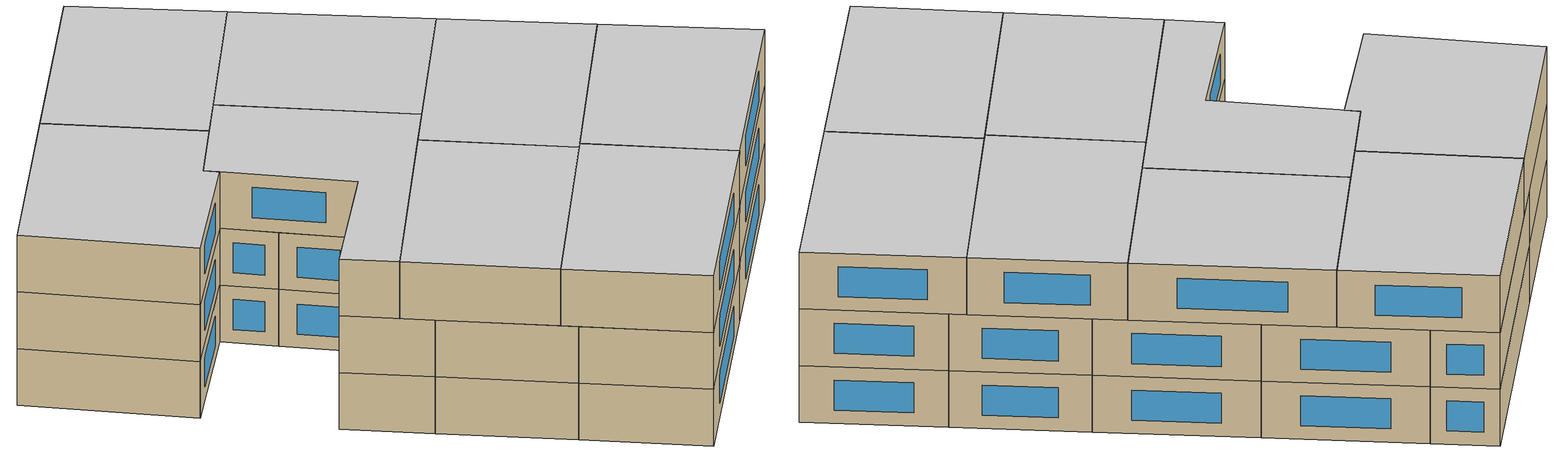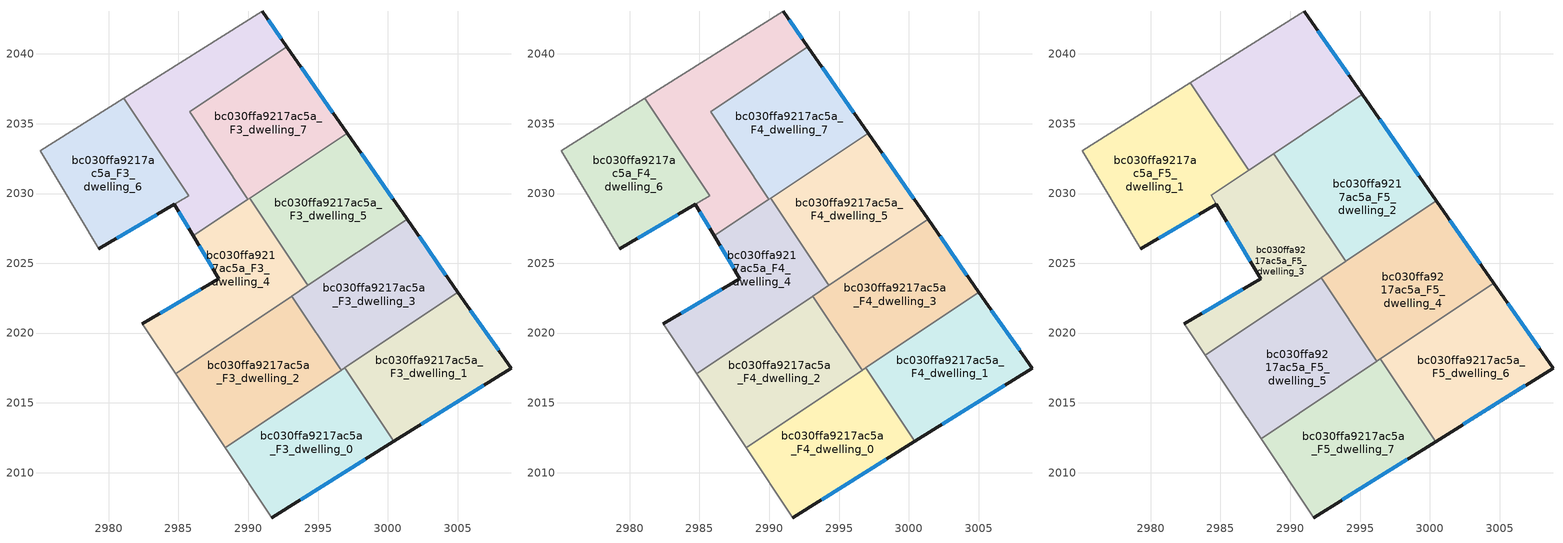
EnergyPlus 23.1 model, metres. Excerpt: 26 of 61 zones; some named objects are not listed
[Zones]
bc030ffa9217ac5a_F3_dwelling_0
 floor to bc030ffa9217ac5a_F2_dwelling_0 (EU_floor_Construction): 2996.92,2017.51 3000.44,2012.24 2991.69,2006.78 2988.34,2011.79 z9
 wall outside (EU_wall_Construction): 2991.69,2006.78 3000.44,2012.24 z9:12
 wall to bc030ffa9217ac5a_F3_dwelling_1 (EU_wall_Construction): 3000.44,2012.24 2996.92,2017.51 z9:12
 wall adiabatic (EU_wall_Construction): 2988.34,2011.79 2991.69,2006.78 z9:12
 wall to bc030ffa9217ac5a_F3_dwelling_2 (EU_wall_Construction): 2996.66,2017.34 2988.34,2011.79 z9:12
 wall to bc030ffa9217ac5a_F3_dwelling_3 (EU_wall_Construction): 2996.92,2017.51 2996.66,2017.34 z9:12
 window (EU_Window_Construction): 2993.75,2008.06 2998.39,2010.96 z9.7:11.3
bc030ffa9217ac5a_F3_dwelling_1
 floor to bc030ffa9217ac5a_F2_dwelling_1 (EU_floor_Construction): 3005.02,2022.93 3008.83,2017.48 3000.44,2012.24 2996.92,2017.51 z9
 wall outside (EU_wall_Construction): 3000.44,2012.24 3008.83,2017.48 3005.02,2022.93 z9:12
 wall to bc030ffa9217ac5a_F3_dwelling_3 (EU_wall_Construction): 3005.02,2022.93 2996.92,2017.51 z9:12
 window (EU_Window_Construction): 3002.41,2013.47 3006.86,2016.25 / 3007.93,2018.76 3005.92,2021.65 z9.7:11.3
bc030ffa9217ac5a_F3_dwelling_2
 floor to bc030ffa9217ac5a_F2_dwelling_2 (EU_floor_Construction): 2993.12,2022.64 2996.66,2017.34 2988.34,2011.79 2984.8,2017.08 z9
 wall to bc030ffa9217ac5a_F3_dwelling_3 (EU_wall_Construction): 2996.66,2017.34 2993.12,2022.64 z9:12
 wall adiabatic (EU_wall_Construction): 2984.8,2017.08 2988.34,2011.79 z9:12
 wall to bc030ffa9217ac5a_F3_dwelling_4 (EU_wall_Construction): 2993.12,2022.64 2984.8,2017.08 z9:12
bc030ffa9217ac5a_F3_dwelling_3
 floor to bc030ffa9217ac5a_F2_dwelling_3 (EU_floor_Construction): 3001.38,2028.16 3005.02,2022.93 2996.66,2017.34 2993.12,2022.64 z9
 wall outside (EU_wall_Construction): 3005.02,2022.93 3001.38,2028.16 z9:12
 wall to bc030ffa9217ac5a_F3_dwelling_5 (EU_wall_Construction): 3001.38,2028.16 2994.27,2023.41 z9:12
 wall to bc030ffa9217ac5a_F3_dwelling_4 (EU_wall_Construction): 2994.27,2023.41 2993.12,2022.64 z9:12
 window (EU_Window_Construction): 3004.17,2024.16 3002.23,2026.93 z9.7:11.3
bc030ffa9217ac5a_F3_dwelling_4
 floor to bc030ffa9217ac5a_F2_dwelling_4 (EU_floor_Construction): 2990.09,2029.67 2994.27,2023.41 2984.8,2017.08 2982.42,2020.65 2987.89,2023.91 2986.06,2026.97 z9
 wall outside (EU_wall_Construction): 2986.06,2026.97 2987.89,2023.91 2982.42,2020.65 z9:12
 wall to bc030ffa9217ac5a_F3_dwelling_5 (EU_wall_Construction): 2994.27,2023.41 2990.09,2029.67 z9:12
 wall adiabatic (EU_wall_Construction): 2982.42,2020.65 2984.8,2017.08 z9:12
 wall to bc030ffa9217ac5a_F3_dwelling_8 (EU_wall_Construction): 2989.98,2029.59 2986.06,2026.97 z9:12
 wall to bc030ffa9217ac5a_F3_dwelling_7 (EU_wall_Construction): 2990.09,2029.67 2989.98,2029.59 z9:12
 window (EU_Window_Construction): 2986.61,2023.14 2983.7,2021.42 / 2986.49,2026.25 2987.46,2024.63 z9.7:11.3
bc030ffa9217ac5a_F3_dwelling_5
 floor to bc030ffa9217ac5a_F2_dwelling_5 (EU_floor_Construction): 2997.08,2034.33 3001.38,2028.16 2994.27,2023.41 2990.09,2029.67 z9
 wall outside (EU_wall_Construction): 3001.38,2028.16 2997.08,2034.33 z9:12
 wall to bc030ffa9217ac5a_F3_dwelling_7 (EU_wall_Construction): 2997.08,2034.33 2990.09,2029.67 z9:12
 window (EU_Window_Construction): 3000.37,2029.61 2998.09,2032.88 z9.7:11.3
bc030ffa9217ac5a_F3_dwelling_6
 floor to bc030ffa9217ac5a_F2_dwelling_6 (EU_floor_Construction): 2981.08,2036.83 2985.74,2029.85 2979.3,2026.04 2975.08,2033.07 z9
 wall adiabatic (EU_wall_Construction): 2981.08,2036.83 2975.08,2033.07 2979.3,2026.04 z9:12
 wall to bc030ffa9217ac5a_F3_dwelling_8 (EU_wall_Construction): 2979.3,2026.04 2985.74,2029.85 2981.08,2036.83 z9:12
bc030ffa9217ac5a_F3_dwelling_7
 floor to bc030ffa9217ac5a_F2_dwelling_7 (EU_floor_Construction): 2992.77,2040.51 2997.08,2034.33 2989.98,2029.59 2985.79,2035.84 z9
 wall outside (EU_wall_Construction): 2997.08,2034.33 2992.77,2040.51 z9:12
 wall to bc030ffa9217ac5a_F3_dwelling_8 (EU_wall_Construction): 2992.77,2040.51 2985.79,2035.84 2989.98,2029.59 z9:12
 window (EU_Window_Construction): 2996.07,2035.78 2993.78,2039.06 z9.7:11.3
bc030ffa9217ac5a_F3_dwelling_8
 floor to bc030ffa9217ac5a_F2_dwelling_8 (EU_floor_Construction): 2991,2043.05 2992.77,2040.51 2985.79,2035.84 2989.98,2029.59 2986.06,2026.97 2984.71,2029.24 2979.3,2026.04 2985.74,2029.85 2981.08,2036.83 z9
 wall outside (EU_wall_Construction): 2992.77,2040.51 2991,2043.05 / 2979.3,2026.04 2984.71,2029.24 2986.06,2026.97 z9:12
 wall adiabatic (EU_wall_Construction): 2991,2043.05 2981.08,2036.83 z9:12
 window (EU_Window_Construction): 2992.36,2041.11 2991.42,2042.45 / 2985.03,2028.7 2985.75,2027.5 / 2980.57,2026.79 2983.44,2028.48 z9.7:11.3
bc030ffa9217ac5a_F4_dwelling_0
 floor to bc030ffa9217ac5a_F3_dwelling_0 (EU_floor_Construction): 2996.92,2017.51 3000.44,2012.24 2991.69,2006.78 2988.34,2011.79 z12
 wall outside (EU_wall_Construction): 2991.69,2006.78 3000.44,2012.24 z12:15
 wall to bc030ffa9217ac5a_F4_dwelling_1 (EU_wall_Construction): 3000.44,2012.24 2996.92,2017.51 z12:15
 wall adiabatic (EU_wall_Construction): 2988.34,2011.79 2991.69,2006.78 z12:15
 wall to bc030ffa9217ac5a_F4_dwelling_2 (EU_wall_Construction): 2996.66,2017.34 2988.34,2011.79 z12:15
 wall to bc030ffa9217ac5a_F4_dwelling_3 (EU_wall_Construction): 2996.92,2017.51 2996.66,2017.34 z12:15
 window (EU_Window_Construction): 2993.75,2008.06 2998.39,2010.96 z12.7:14.3
 ceiling adiabatic (EU_roof_Construction): 3000.44,2012.24 2996.92,2017.51 2988.34,2011.79 2991.69,2006.78 z15
bc030ffa9217ac5a_F4_dwelling_1
 floor to bc030ffa9217ac5a_F3_dwelling_1 (EU_floor_Construction): 3005.02,2022.93 3008.83,2017.48 3000.44,2012.24 2996.92,2017.51 z12
 wall outside (EU_wall_Construction): 3000.44,2012.24 3008.83,2017.48 3005.02,2022.93 z12:15
 wall to bc030ffa9217ac5a_F4_dwelling_3 (EU_wall_Construction): 3005.02,2022.93 2996.92,2017.51 z12:15
 window (EU_Window_Construction): 3002.41,2013.47 3006.86,2016.25 / 3007.93,2018.76 3005.92,2021.65 z12.7:14.3
bc030ffa9217ac5a_F4_dwelling_2
 floor to bc030ffa9217ac5a_F3_dwelling_2 (EU_floor_Construction): 2993.12,2022.64 2996.66,2017.34 2988.34,2011.79 2984.8,2017.08 z12
 wall to bc030ffa9217ac5a_F4_dwelling_3 (EU_wall_Construction): 2996.66,2017.34 2993.12,2022.64 z12:15
 wall adiabatic (EU_wall_Construction): 2984.8,2017.08 2988.34,2011.79 z12:15
 wall to bc030ffa9217ac5a_F4_dwelling_4 (EU_wall_Construction): 2993.12,2022.64 2984.8,2017.08 z12:15
bc030ffa9217ac5a_F4_dwelling_3
 floor to bc030ffa9217ac5a_F3_dwelling_3 (EU_floor_Construction): 3001.38,2028.16 3005.02,2022.93 2996.66,2017.34 2993.12,2022.64 z12
 wall outside (EU_wall_Construction): 3005.02,2022.93 3001.38,2028.16 z12:15
 wall to bc030ffa9217ac5a_F4_dwelling_5 (EU_wall_Construction): 3001.38,2028.16 2994.27,2023.41 z12:15
 wall to bc030ffa9217ac5a_F4_dwelling_4 (EU_wall_Construction): 2994.27,2023.41 2993.12,2022.64 z12:15
 window (EU_Window_Construction): 3004.17,2024.16 3002.23,2026.93 z12.7:14.3
bc030ffa9217ac5a_F4_dwelling_4
 floor to bc030ffa9217ac5a_F3_dwelling_4 (EU_floor_Construction): 2990.09,2029.67 2994.27,2023.41 2984.8,2017.08 2982.42,2020.65 2987.89,2023.91 2986.06,2026.97 z12
 wall outside (EU_wall_Construction): 2986.06,2026.97 2987.89,2023.91 2982.42,2020.65 z12:15
 wall to bc030ffa9217ac5a_F4_dwelling_5 (EU_wall_Construction): 2994.27,2023.41 2990.09,2029.67 z12:15
 wall adiabatic (EU_wall_Construction): 2982.42,2020.65 2984.8,2017.08 z12:15
 wall to bc030ffa9217ac5a_F4_dwelling_8 (EU_wall_Construction): 2989.98,2029.59 2986.06,2026.97 z12:15
 wall to bc030ffa9217ac5a_F4_dwelling_7 (EU_wall_Construction): 2990.09,2029.67 2989.98,2029.59 z12:15
 window (EU_Window_Construction): 2986.61,2023.14 2983.7,2021.42 / 2986.49,2026.25 2987.46,2024.63 z12.7:14.3
bc030ffa9217ac5a_F4_dwelling_5
 floor to bc030ffa9217ac5a_F3_dwelling_5 (EU_floor_Construction): 2997.08,2034.33 3001.38,2028.16 2994.27,2023.41 2990.09,2029.67 z12
 wall outside (EU_wall_Construction): 3001.38,2028.16 2997.08,2034.33 z12:15
 wall to bc030ffa9217ac5a_F4_dwelling_7 (EU_wall_Construction): 2997.08,2034.33 2990.09,2029.67 z12:15
 window (EU_Window_Construction): 3000.37,2029.61 2998.09,2032.88 z12.7:14.3
 ceiling adiabatic (EU_roof_Construction): 3000.46,2029.47 2997.08,2034.33 2990.68,2030.06 2993.97,2025.14 2993.38,2024.74 z15
bc030ffa9217ac5a_F4_dwelling_6
 floor to bc030ffa9217ac5a_F3_dwelling_6 (EU_floor_Construction): 2981.08,2036.83 2985.74,2029.85 2979.3,2026.04 2975.08,2033.07 z12
 wall adiabatic (EU_wall_Construction): 2981.08,2036.83 2975.08,2033.07 2979.3,2026.04 z12:15
 wall to bc030ffa9217ac5a_F4_dwelling_8 (EU_wall_Construction): 2979.3,2026.04 2985.74,2029.85 2981.08,2036.83 z12:15
bc030ffa9217ac5a_F4_dwelling_7
 floor to bc030ffa9217ac5a_F3_dwelling_7 (EU_floor_Construction): 2992.77,2040.51 2997.08,2034.33 2989.98,2029.59 2985.79,2035.84 z12
 wall outside (EU_wall_Construction): 2997.08,2034.33 2992.77,2040.51 z12:15
 wall to bc030ffa9217ac5a_F4_dwelling_8 (EU_wall_Construction): 2992.77,2040.51 2985.79,2035.84 2989.98,2029.59 z12:15
 window (EU_Window_Construction): 2996.07,2035.78 2993.78,2039.06 z12.7:14.3
bc030ffa9217ac5a_F4_dwelling_8
 floor to bc030ffa9217ac5a_F3_dwelling_8 (EU_floor_Construction): 2991,2043.05 2992.77,2040.51 2985.79,2035.84 2989.98,2029.59 2986.06,2026.97 2984.71,2029.24 2979.3,2026.04 2985.74,2029.85 2981.08,2036.83 z12
 wall outside (EU_wall_Construction): 2992.77,2040.51 2991,2043.05 / 2979.3,2026.04 2984.71,2029.24 2986.06,2026.97 z12:15
 wall adiabatic (EU_wall_Construction): 2991,2043.05 2981.08,2036.83 z12:15
 window (EU_Window_Construction): 2992.36,2041.11 2991.42,2042.45 / 2985.03,2028.7 2985.75,2027.5 / 2980.57,2026.79 2983.44,2028.48 z12.7:14.3
bc030ffa9217ac5a_F5_dwelling_0
 floor to bc030ffa9217ac5a_F4_dwelling_8 (EU_floor_Construction): 2991,2043.05 2992.77,2040.51 2985.79,2035.84 2988.1,2032.39 2987.03,2031.67 2982.84,2037.93 z15
 floor to bc030ffa9217ac5a_F4_dwelling_7 (EU_floor_Construction): 2992.77,2040.51 2995.15,2037.1 2988.1,2032.39 2985.79,2035.84 z15
 wall outside (EU_wall_Construction): 2995.15,2037.1 2991,2043.05 z15:18
 wall to bc030ffa9217ac5a_F5_dwelling_1 (EU_wall_Construction): 2982.84,2037.93 2987.03,2031.67 z15:18
 wall adiabatic (EU_wall_Construction): 2991,2043.05 2982.84,2037.93 z15:18
 wall to bc030ffa9217ac5a_F5_dwelling_2 (EU_wall_Construction): 2988.81,2032.86 2995.15,2037.1 z15:18
 wall to bc030ffa9217ac5a_F5_dwelling_3 (EU_wall_Construction): 2987.03,2031.67 2988.81,2032.86 z15:18
 window (EU_Window_Construction): 2994.18,2038.5 2991.98,2041.65 z15.7:17.3
 ceiling to bc030ffa9217ac5a_F6_dwelling_0 (EU_floor_Construction): 2995.15,2037.1 2991,2043.05 2982.84,2037.93 2987.03,2031.67 z18
bc030ffa9217ac5a_F5_dwelling_1
 floor to bc030ffa9217ac5a_F4_dwelling_6 (EU_floor_Construction): 2981.08,2036.83 2985.3,2030.51 2984.33,2029.87 2984.71,2029.24 2979.3,2026.04 2975.08,2033.07 z15
 floor to bc030ffa9217ac5a_F4_dwelling_8 (EU_floor_Construction): 2982.84,2037.93 2987.03,2031.67 2985.3,2030.51 2981.08,2036.83 z15
 wall outside (EU_wall_Construction): 2979.3,2026.03 2984.71,2029.24 z15:18
 wall adiabatic (EU_wall_Construction): 2982.84,2037.93 2975.08,2033.07 2979.3,2026.03 z15:18
 wall to bc030ffa9217ac5a_F5_dwelling_3 (EU_wall_Construction): 2984.34,2029.87 2987.03,2031.67 / 2984.71,2029.24 2984.33,2029.87 z15:18
 window (EU_Window_Construction): 2980.57,2026.79 2983.44,2028.48 z15.7:17.3
 ceiling to bc030ffa9217ac5a_F6_dwelling_1 (EU_floor_Construction): 2984.71,2029.24 2984.33,2029.87 2987.03,2031.67 2982.84,2037.93 2975.08,2033.07 2979.3,2026.03 z18
bc030ffa9217ac5a_F5_dwelling_2
 floor adiabatic (EU_floor_Construction): 2997.08,2034.33 3000.46,2029.47 2993.97,2025.14 2990.68,2030.06 z15
 floor to bc030ffa9217ac5a_F4_dwelling_7 (EU_floor_Construction): 2995.15,2037.1 2997.08,2034.33 2990.68,2030.06 2988.81,2032.86 z15
 wall outside (EU_wall_Construction): 3000.46,2029.47 2995.15,2037.1 z15:18
 wall to bc030ffa9217ac5a_F5_dwelling_3 (EU_wall_Construction): 2988.81,2032.86 2993.97,2025.14 z15:18
 wall to bc030ffa9217ac5a_F5_dwelling_4 (EU_wall_Construction): 2993.97,2025.14 3000.46,2029.47 z15:18
 window (EU_Window_Construction): 2999.22,2031.27 2996.4,2035.31 z15.7:17.3
 ceiling to bc030ffa9217ac5a_F6_dwelling_2 (EU_floor_Construction): 3000.46,2029.47 2995.15,2037.1 2988.81,2032.86 2993.97,2025.14 z18
bc030ffa9217ac5a_F5_dwelling_3
 floor to bc030ffa9217ac5a_F4_dwelling_4 (EU_floor_Construction): 2990.09,2029.67 2993.38,2024.74 2983.91,2018.41 2982.42,2020.65 2987.89,2023.91 2986.06,2026.97 z15
 floor to bc030ffa9217ac5a_F4_dwelling_6 (EU_floor_Construction): 2985.3,2030.51 2985.74,2029.85 2984.71,2029.24 2984.33,2029.87 z15
 floor to bc030ffa9217ac5a_F4_dwelling_5 (EU_floor_Construction): 2990.68,2030.06 2993.97,2025.14 2993.38,2024.74 2990.09,2029.67 z15
 floor to bc030ffa9217ac5a_F4_dwelling_8 (EU_floor_Construction): 2988.1,2032.39 2989.98,2029.59 2986.06,2026.97 2984.71,2029.24 2985.74,2029.85 2985.3,2030.51 z15
 floor to bc030ffa9217ac5a_F4_dwelling_7 (EU_floor_Construction): 2988.81,2032.86 2990.68,2030.06 2989.98,2029.59 2988.1,2032.39 z15
 wall outside (EU_wall_Construction): 2984.71,2029.24 2987.89,2023.91 2982.42,2020.65 z15:18
 wall adiabatic (EU_wall_Construction): 2982.42,2020.65 2983.91,2018.41 z15:18
 wall to bc030ffa9217ac5a_F5_dwelling_5 (EU_wall_Construction): 2983.91,2018.41 2992.22,2023.96 z15:18
 wall to bc030ffa9217ac5a_F5_dwelling_4 (EU_wall_Construction): 2992.22,2023.96 2993.97,2025.14 z15:18
 window (EU_Window_Construction): 2986.61,2023.14 2983.7,2021.42 / 2985.46,2027.98 2987.15,2025.16 z15.7:17.3
 ceiling to bc030ffa9217ac5a_F6_dwelling_3 (EU_floor_Construction): 2993.97,2025.14 2988.81,2032.86 2984.34,2029.87 2987.89,2023.91 2982.42,2020.65 2983.91,2018.41 z18
bc030ffa9217ac5a_F5_dwelling_4
 floor to bc030ffa9217ac5a_F4_dwelling_3 (EU_floor_Construction): 3001.38,2028.16 3004.57,2023.58 2996.22,2018 2993.12,2022.64 z15
 floor to bc030ffa9217ac5a_F4_dwelling_4 (EU_floor_Construction): 2993.38,2024.74 2994.27,2023.41 2993.11,2022.63 2992.22,2023.96 z15
 floor to bc030ffa9217ac5a_F4_dwelling_5 (EU_floor_Construction): 3000.46,2029.47 3001.38,2028.16 2994.27,2023.41 2993.38,2024.74 z15
 floor to bc030ffa9217ac5a_F4_dwelling_2 (EU_floor_Construction): 2993.12,2022.64 2996.22,2018 2996.21,2018 2993.11,2022.63 z15
 wall outside (EU_wall_Construction): 3004.57,2023.58 3000.46,2029.47 z15:18
 wall to bc030ffa9217ac5a_F5_dwelling_5 (EU_wall_Construction): 2992.22,2023.96 2996.21,2018 z15:18
 wall to bc030ffa9217ac5a_F5_dwelling_6 (EU_wall_Construction): 2996.45,2018.16 3004.57,2023.58 z15:18
 wall to bc030ffa9217ac5a_F5_dwelling_7 (EU_wall_Construction): 2996.21,2018 2996.45,2018.16 z15:18
 window (EU_Window_Construction): 3003.6,2024.97 3001.43,2028.09 z15.7:17.3
 ceiling to bc030ffa9217ac5a_F6_dwelling_4 (EU_floor_Construction): 3004.57,2023.58 3000.46,2029.47 2992.22,2023.96 2996.21,2018 z18
bc030ffa9217ac5a_F5_dwelling_5
 floor to bc030ffa9217ac5a_F4_dwelling_2 (EU_floor_Construction): 2993.11,2022.63 2996.21,2018 2987.9,2012.45 2984.8,2017.08 z15
 floor to bc030ffa9217ac5a_F4_dwelling_4 (EU_floor_Construction): 2992.22,2023.96 2993.11,2022.63 2984.8,2017.08 2983.91,2018.41 z15
 wall adiabatic (EU_wall_Construction): 2983.91,2018.41 2987.9,2012.45 z15:18
 wall to bc030ffa9217ac5a_F5_dwelling_7 (EU_wall_Construction): 2987.9,2012.45 2996.21,2018 z15:18
 ceiling to bc030ffa9217ac5a_F6_dwelling_5 (EU_floor_Construction): 2996.21,2018 2992.22,2023.96 2983.91,2018.41 2987.9,2012.45 z18
bc030ffa9217ac5a_F5_dwelling_6
 floor to bc030ffa9217ac5a_F4_dwelling_1 (EU_floor_Construction): 3005.02,2022.93 3008.83,2017.48 3000.44,2012.24 2996.92,2017.51 z15
 floor to bc030ffa9217ac5a_F4_dwelling_3 (EU_floor_Construction): 3004.57,2023.58 3005.02,2022.93 2996.89,2017.5 2996.45,2018.16 z15
 floor adiabatic (EU_floor_Construction): 2996.92,2017.51 3000.44,2012.24 3000.41,2012.23 2996.89,2017.5 z15
 wall outside (EU_wall_Construction): 3000.41,2012.23 3008.83,2017.48 3004.57,2023.58 z15:18
 wall to bc030ffa9217ac5a_F5_dwelling_7 (EU_wall_Construction): 2996.45,2018.16 3000.41,2012.23 z15:18
 window (EU_Window_Construction): 3007.83,2018.91 3005.57,2022.15 / 3002.39,2013.46 3006.85,2016.24 z15.7:17.3
 ceiling to bc030ffa9217ac5a_F6_dwelling_6 (EU_floor_Construction): 3008.83,2017.48 3004.57,2023.58 2996.45,2018.16 3000.41,2012.23 z18
bc030ffa9217ac5a_F5_dwelling_7
 floor adiabatic (EU_floor_Construction): 2996.89,2017.5 3000.41,2012.23 2991.69,2006.78 2988.35,2011.79 z15
 floor to bc030ffa9217ac5a_F4_dwelling_2 (EU_floor_Construction): 2996.22,2018 2996.66,2017.34 2988.35,2011.79 2987.9,2012.45 z15
 floor to bc030ffa9217ac5a_F4_dwelling_3 (EU_floor_Construction): 2996.45,2018.16 2996.89,2017.5 2996.66,2017.34 2996.22,2018 z15
 wall outside (EU_wall_Construction): 2991.69,2006.78 3000.41,2012.23 z15:18
 wall adiabatic (EU_wall_Construction): 2987.9,2012.45 2991.69,2006.78 z15:18
 window (EU_Window_Construction): 2993.74,2008.06 2998.37,2010.95 z15.7:17.3
 ceiling to bc030ffa9217ac5a_F6_dwelling_7 (EU_floor_Construction): 3000.41,2012.23 2996.45,2018.16 2987.9,2012.45 2991.69,2006.78 z18
[Building]
EU S2 Campaign: North Axis=0; Terrain=City; Solar Distribution=FullExterior
[Site:Location]
Budapest.Ferenc.Liszt.Intl.AP: Latitude=47.437; Longitude=19.256; Time Zone=1; Elevation=185
[SizingPeriod:WeatherFileDays]
AnnualSizingPeriod: Begin Month=1; Begin Day of Month=1; End Month=12; End Day of Month=31; Day of Week for Start Day=Monday; Use Weather File Daylight Saving Period=No; Use Weather File Rain and Snow Indicators=No
[MATERIAL]
EU_InternalMass_Material: Roughness=MediumRough; Thickness=0.1; Conductivity=1; Density=1800; Specific Heat=900; Thermal Absorptance=0.9; Solar Absorptance=0.7; Visible Absorptance=0.7
[MATERIAL:NOMASS] Roughness=MediumRough; Thermal Absorptance=0.9; Solar Absorptance=0.7; Visible Absorptance=0.7
Name | Thermal Resistance
EU_wall_NoMass | 0.832559
EU_roof_NoMass | 1.39638
EU_floor_NoMass | 0.872794
[WINDOWMATERIAL:SIMPLEGLAZINGSYSTEM]
EU_Window_SimpleGlazing: UFactor=2.79869; Solar Heat Gain Coefficient=0.75; Visible Transmittance=0.75
[CONSTRUCTION]
EU_wall_Construction: EU_wall_NoMass
EU_roof_Construction: EU_roof_NoMass
EU_floor_Construction: EU_floor_NoMass
EU_Window_Construction: EU_Window_SimpleGlazing
EU_InternalMass_Construction: EU_InternalMass_Material
[ZONE] Type=1; Multiplier=1; Ceiling Height=autocalculate; Floor Area=autocalculate; Part of Total Floor Area=Yes
Name | Volume
bc030ffa9217ac5a_F3_dwelling_0; bc030ffa9217ac5a_F4_dwelling_0 | 191.186
bc030ffa9217ac5a_F5_dwelling_0 | 215.07
bc030ffa9217ac5a_F3_dwelling_1; bc030ffa9217ac5a_F4_dwelling_1 | 191.199
bc030ffa9217ac5a_F5_dwelling_1 | 225.721
bc030ffa9217ac5a_F3_dwelling_2; bc030ffa9217ac5a_F4_dwelling_2 | 191.183
bc030ffa9217ac5a_F5_dwelling_2 | 215.084
bc030ffa9217ac5a_F3_dwelling_3; bc030ffa9217ac5a_F4_dwelling_3 | 191.179
bc030ffa9217ac5a_F5_dwelling_3 | 204.44
bc030ffa9217ac5a_F3_dwelling_4; bc030ffa9217ac5a_F4_dwelling_4 | 191.176
bc030ffa9217ac5a_F5_dwelling_4 | 215.061
bc030ffa9217ac5a_F3_dwelling_5; bc030ffa9217ac5a_F4_dwelling_5 | 191.149
bc030ffa9217ac5a_F5_dwelling_5 | 215.049
bc030ffa9217ac5a_F3_dwelling_6; bc030ffa9217ac5a_F4_dwelling_6 | 181.147
bc030ffa9217ac5a_F5_dwelling_6 | 215.069
bc030ffa9217ac5a_F3_dwelling_7; bc030ffa9217ac5a_F4_dwelling_7 | 191.191
bc030ffa9217ac5a_F5_dwelling_7 | 215.088
bc030ffa9217ac5a_F3_dwelling_8; bc030ffa9217ac5a_F4_dwelling_8 | 201.143
[INTERNALMASS] Construction=EU_InternalMass_Construction
Name | Zone or ZoneList | Surface Area
bc030ffa9217ac5a_F3_dwelling_0_EU_InternalMass | bc030ffa9217ac5a_F3_dwelling_0 | 63.7283
bc030ffa9217ac5a_F3_dwelling_1_EU_InternalMass | bc030ffa9217ac5a_F3_dwelling_1 | 63.7338
bc030ffa9217ac5a_F3_dwelling_2_EU_InternalMass | bc030ffa9217ac5a_F3_dwelling_2 | 63.7276
bc030ffa9217ac5a_F3_dwelling_3_EU_InternalMass | bc030ffa9217ac5a_F3_dwelling_3 | 63.7279
bc030ffa9217ac5a_F3_dwelling_4_EU_InternalMass | bc030ffa9217ac5a_F3_dwelling_4 | 63.7258
bc030ffa9217ac5a_F3_dwelling_5_EU_InternalMass | bc030ffa9217ac5a_F3_dwelling_5 | 63.7172
bc030ffa9217ac5a_F3_dwelling_6_EU_InternalMass | bc030ffa9217ac5a_F3_dwelling_6 | 60.3805
bc030ffa9217ac5a_F3_dwelling_7_EU_InternalMass | bc030ffa9217ac5a_F3_dwelling_7 | 63.7305
bc030ffa9217ac5a_F3_dwelling_8_EU_InternalMass | bc030ffa9217ac5a_F3_dwelling_8 | 67.0632
bc030ffa9217ac5a_F4_dwelling_0_EU_InternalMass | bc030ffa9217ac5a_F4_dwelling_0 | 63.7283
bc030ffa9217ac5a_F4_dwelling_1_EU_InternalMass | bc030ffa9217ac5a_F4_dwelling_1 | 63.7338
bc030ffa9217ac5a_F4_dwelling_2_EU_InternalMass | bc030ffa9217ac5a_F4_dwelling_2 | 63.7276
bc030ffa9217ac5a_F4_dwelling_3_EU_InternalMass | bc030ffa9217ac5a_F4_dwelling_3 | 63.7279
bc030ffa9217ac5a_F4_dwelling_4_EU_InternalMass | bc030ffa9217ac5a_F4_dwelling_4 | 63.7258
bc030ffa9217ac5a_F4_dwelling_5_EU_InternalMass | bc030ffa9217ac5a_F4_dwelling_5 | 63.7172
bc030ffa9217ac5a_F4_dwelling_6_EU_InternalMass | bc030ffa9217ac5a_F4_dwelling_6 | 60.3805
bc030ffa9217ac5a_F4_dwelling_7_EU_InternalMass | bc030ffa9217ac5a_F4_dwelling_7 | 63.7305
bc030ffa9217ac5a_F4_dwelling_8_EU_InternalMass | bc030ffa9217ac5a_F4_dwelling_8 | 67.0632
bc030ffa9217ac5a_F5_dwelling_0_EU_InternalMass | bc030ffa9217ac5a_F5_dwelling_0 | 71.69
bc030ffa9217ac5a_F5_dwelling_1_EU_InternalMass | bc030ffa9217ac5a_F5_dwelling_1 | 75.2417
bc030ffa9217ac5a_F5_dwelling_2_EU_InternalMass | bc030ffa9217ac5a_F5_dwelling_2 | 71.6946
bc030ffa9217ac5a_F5_dwelling_3_EU_InternalMass | bc030ffa9217ac5a_F5_dwelling_3 | 68.145
bc030ffa9217ac5a_F5_dwelling_4_EU_InternalMass | bc030ffa9217ac5a_F5_dwelling_4 | 71.6872
bc030ffa9217ac5a_F5_dwelling_5_EU_InternalMass | bc030ffa9217ac5a_F5_dwelling_5 | 71.683
bc030ffa9217ac5a_F5_dwelling_6_EU_InternalMass | bc030ffa9217ac5a_F5_dwelling_6 | 71.6896
bc030ffa9217ac5a_F5_dwelling_7_EU_InternalMass | bc030ffa9217ac5a_F5_dwelling_7 | 71.6962
[OTHEREQUIPMENT] Fuel Type=Electricity; Design Level Calculation Method=Watts/Area; Power per Zone Floor Area=1; Fraction Latent=0; Fraction Radiant=0; Fraction Lost=0; Carbon Dioxide Generation Rate=0; EndUse Subcategory=EU_Step8_InternalGains
Name | Zone or ZoneList or Space or SpaceList | Schedule
EU_Step8_InternalGain_bc030ffa9217ac5a_F3_dwelling_0_f000 | bc030ffa9217ac5a_F3_dwelling_0 | EU_Step8_GainSchedule_bc030ffa9217ac5a_F3_dwelling_0_f000
EU_Step8_InternalGain_bc030ffa9217ac5a_F3_dwelling_1_f000 | bc030ffa9217ac5a_F3_dwelling_1 | EU_Step8_GainSchedule_bc030ffa9217ac5a_F3_dwelling_1_f000
EU_Step8_InternalGain_bc030ffa9217ac5a_F3_dwelling_2_f000 | bc030ffa9217ac5a_F3_dwelling_2 | EU_Step8_GainSchedule_bc030ffa9217ac5a_F3_dwelling_2_f000
EU_Step8_InternalGain_bc030ffa9217ac5a_F3_dwelling_3_f000 | bc030ffa9217ac5a_F3_dwelling_3 | EU_Step8_GainSchedule_bc030ffa9217ac5a_F3_dwelling_3_f000
EU_Step8_InternalGain_bc030ffa9217ac5a_F3_dwelling_4_f000 | bc030ffa9217ac5a_F3_dwelling_4 | EU_Step8_GainSchedule_bc030ffa9217ac5a_F3_dwelling_4_f000
EU_Step8_InternalGain_bc030ffa9217ac5a_F3_dwelling_5_f000 | bc030ffa9217ac5a_F3_dwelling_5 | EU_Step8_GainSchedule_bc030ffa9217ac5a_F3_dwelling_5_f000
EU_Step8_InternalGain_bc030ffa9217ac5a_F3_dwelling_6_f000 | bc030ffa9217ac5a_F3_dwelling_6 | EU_Step8_GainSchedule_bc030ffa9217ac5a_F3_dwelling_6_f000
EU_Step8_InternalGain_bc030ffa9217ac5a_F3_dwelling_7_f000 | bc030ffa9217ac5a_F3_dwelling_7 | EU_Step8_GainSchedule_bc030ffa9217ac5a_F3_dwelling_7_f000
EU_Step8_InternalGain_bc030ffa9217ac5a_F3_dwelling_8_f000 | bc030ffa9217ac5a_F3_dwelling_8 | EU_Step8_GainSchedule_bc030ffa9217ac5a_F3_dwelling_8_f000
EU_Step8_InternalGain_bc030ffa9217ac5a_F4_dwelling_0_f000 | bc030ffa9217ac5a_F4_dwelling_0 | EU_Step8_GainSchedule_bc030ffa9217ac5a_F4_dwelling_0_f000
EU_Step8_InternalGain_bc030ffa9217ac5a_F4_dwelling_1_f000 | bc030ffa9217ac5a_F4_dwelling_1 | EU_Step8_GainSchedule_bc030ffa9217ac5a_F4_dwelling_1_f000
EU_Step8_InternalGain_bc030ffa9217ac5a_F4_dwelling_2_f000 | bc030ffa9217ac5a_F4_dwelling_2 | EU_Step8_GainSchedule_bc030ffa9217ac5a_F4_dwelling_2_f000
EU_Step8_InternalGain_bc030ffa9217ac5a_F4_dwelling_3_f000 | bc030ffa9217ac5a_F4_dwelling_3 | EU_Step8_GainSchedule_bc030ffa9217ac5a_F4_dwelling_3_f000
EU_Step8_InternalGain_bc030ffa9217ac5a_F4_dwelling_4_f000 | bc030ffa9217ac5a_F4_dwelling_4 | EU_Step8_GainSchedule_bc030ffa9217ac5a_F4_dwelling_4_f000
EU_Step8_InternalGain_bc030ffa9217ac5a_F4_dwelling_5_f000 | bc030ffa9217ac5a_F4_dwelling_5 | EU_Step8_GainSchedule_bc030ffa9217ac5a_F4_dwelling_5_f000
EU_Step8_InternalGain_bc030ffa9217ac5a_F4_dwelling_6_f000 | bc030ffa9217ac5a_F4_dwelling_6 | EU_Step8_GainSchedule_bc030ffa9217ac5a_F4_dwelling_6_f000
EU_Step8_InternalGain_bc030ffa9217ac5a_F4_dwelling_7_f000 | bc030ffa9217ac5a_F4_dwelling_7 | EU_Step8_GainSchedule_bc030ffa9217ac5a_F4_dwelling_7_f000
EU_Step8_InternalGain_bc030ffa9217ac5a_F4_dwelling_8_f000 | bc030ffa9217ac5a_F4_dwelling_8 | EU_Step8_GainSchedule_bc030ffa9217ac5a_F4_dwelling_8_f000
EU_Step8_InternalGain_bc030ffa9217ac5a_F5_dwelling_0_f000 | bc030ffa9217ac5a_F5_dwelling_0 | EU_Step8_GainSchedule_bc030ffa9217ac5a_F5_dwelling_0_f000
EU_Step8_InternalGain_bc030ffa9217ac5a_F5_dwelling_1_f000 | bc030ffa9217ac5a_F5_dwelling_1 | EU_Step8_GainSchedule_bc030ffa9217ac5a_F5_dwelling_1_f000
EU_Step8_InternalGain_bc030ffa9217ac5a_F5_dwelling_2_f000 | bc030ffa9217ac5a_F5_dwelling_2 | EU_Step8_GainSchedule_bc030ffa9217ac5a_F5_dwelling_2_f000
EU_Step8_InternalGain_bc030ffa9217ac5a_F5_dwelling_3_f000 | bc030ffa9217ac5a_F5_dwelling_3 | EU_Step8_GainSchedule_bc030ffa9217ac5a_F5_dwelling_3_f000
EU_Step8_InternalGain_bc030ffa9217ac5a_F5_dwelling_4_f000 | bc030ffa9217ac5a_F5_dwelling_4 | EU_Step8_GainSchedule_bc030ffa9217ac5a_F5_dwelling_4_f000
EU_Step8_InternalGain_bc030ffa9217ac5a_F5_dwelling_5_f000 | bc030ffa9217ac5a_F5_dwelling_5 | EU_Step8_GainSchedule_bc030ffa9217ac5a_F5_dwelling_5_f000
EU_Step8_InternalGain_bc030ffa9217ac5a_F5_dwelling_6_f000 | bc030ffa9217ac5a_F5_dwelling_6 | EU_Step8_GainSchedule_bc030ffa9217ac5a_F5_dwelling_6_f000
EU_Step8_InternalGain_bc030ffa9217ac5a_F5_dwelling_7_f000 | bc030ffa9217ac5a_F5_dwelling_7 | EU_Step8_GainSchedule_bc030ffa9217ac5a_F5_dwelling_7_f000
[ZONEVENTILATION:DESIGNFLOWRATE] Schedule=EU_AlwaysOn; Design Flow Rate Calculation Method=AirChanges/Hour; Air Changes per Hour=0.475469; Ventilation Type=Natural; Fan Pressure Rise=0; Fan Total Efficiency=1; Constant Term Coefficient=1; Temperature Term Coefficient=0; Velocity Term Coefficient=0; Velocity Squared Term Coefficient=0; Minimum Indoor Temperature=-100; Maximum Indoor Temperature=100; Delta Temperature=-100; Minimum Outdoor Temperature=-100; Maximum Outdoor Temperature=100; Maximum Wind Speed=40
Name | Zone or ZoneList or Space or SpaceList
EU_ConstantAir_bc030ffa9217ac5a_F3_dwelling_0 | bc030ffa9217ac5a_F3_dwelling_0
EU_ConstantAir_bc030ffa9217ac5a_F3_dwelling_1 | bc030ffa9217ac5a_F3_dwelling_1
EU_ConstantAir_bc030ffa9217ac5a_F3_dwelling_2 | bc030ffa9217ac5a_F3_dwelling_2
EU_ConstantAir_bc030ffa9217ac5a_F3_dwelling_3 | bc030ffa9217ac5a_F3_dwelling_3
EU_ConstantAir_bc030ffa9217ac5a_F3_dwelling_4 | bc030ffa9217ac5a_F3_dwelling_4
EU_ConstantAir_bc030ffa9217ac5a_F3_dwelling_5 | bc030ffa9217ac5a_F3_dwelling_5
EU_ConstantAir_bc030ffa9217ac5a_F3_dwelling_6 | bc030ffa9217ac5a_F3_dwelling_6
EU_ConstantAir_bc030ffa9217ac5a_F3_dwelling_7 | bc030ffa9217ac5a_F3_dwelling_7
EU_ConstantAir_bc030ffa9217ac5a_F3_dwelling_8 | bc030ffa9217ac5a_F3_dwelling_8
EU_ConstantAir_bc030ffa9217ac5a_F4_dwelling_0 | bc030ffa9217ac5a_F4_dwelling_0
EU_ConstantAir_bc030ffa9217ac5a_F4_dwelling_1 | bc030ffa9217ac5a_F4_dwelling_1
EU_ConstantAir_bc030ffa9217ac5a_F4_dwelling_2 | bc030ffa9217ac5a_F4_dwelling_2
EU_ConstantAir_bc030ffa9217ac5a_F4_dwelling_3 | bc030ffa9217ac5a_F4_dwelling_3
EU_ConstantAir_bc030ffa9217ac5a_F4_dwelling_4 | bc030ffa9217ac5a_F4_dwelling_4
EU_ConstantAir_bc030ffa9217ac5a_F4_dwelling_5 | bc030ffa9217ac5a_F4_dwelling_5
EU_ConstantAir_bc030ffa9217ac5a_F4_dwelling_6 | bc030ffa9217ac5a_F4_dwelling_6
EU_ConstantAir_bc030ffa9217ac5a_F4_dwelling_7 | bc030ffa9217ac5a_F4_dwelling_7
EU_ConstantAir_bc030ffa9217ac5a_F4_dwelling_8 | bc030ffa9217ac5a_F4_dwelling_8
EU_ConstantAir_bc030ffa9217ac5a_F5_dwelling_0 | bc030ffa9217ac5a_F5_dwelling_0
EU_ConstantAir_bc030ffa9217ac5a_F5_dwelling_1 | bc030ffa9217ac5a_F5_dwelling_1
EU_ConstantAir_bc030ffa9217ac5a_F5_dwelling_2 | bc030ffa9217ac5a_F5_dwelling_2
EU_ConstantAir_bc030ffa9217ac5a_F5_dwelling_3 | bc030ffa9217ac5a_F5_dwelling_3
EU_ConstantAir_bc030ffa9217ac5a_F5_dwelling_4 | bc030ffa9217ac5a_F5_dwelling_4
EU_ConstantAir_bc030ffa9217ac5a_F5_dwelling_5 | bc030ffa9217ac5a_F5_dwelling_5
EU_ConstantAir_bc030ffa9217ac5a_F5_dwelling_6 | bc030ffa9217ac5a_F5_dwelling_6
EU_ConstantAir_bc030ffa9217ac5a_F5_dwelling_7 | bc030ffa9217ac5a_F5_dwelling_7
[HVACTEMPLATE:ZONE:IDEALLOADSAIRSYSTEM] System Availability Schedule=EU_AlwaysOn; Maximum Heating Supply Air Temperature=50; Minimum Cooling Supply Air Temperature=13; Maximum Heating Supply Air Humidity Ratio=0.0156; Minimum Cooling Supply Air Humidity Ratio=0.0077; Heating Limit=NoLimit; Cooling Limit=NoLimit; Heating Availability Schedule=EU_AlwaysOn; Cooling Availability Schedule=EU_CoolingOff; Dehumidification Control Type=ConstantSensibleHeatRatio; Cooling Sensible Heat Ratio=0.7; Dehumidification Setpoint=60; Humidification Control Type=None; Humidification Setpoint=30; Outdoor Air Method=None; Outdoor Air Flow Rate per Person=0.00944; Outdoor Air Flow Rate per Zone Floor Area=0; Outdoor Air Flow Rate per Zone=0; Demand Controlled Ventilation Type=None; Outdoor Air Economizer Type=NoEconomizer; Heat Recovery Type=None; Sensible Heat Recovery Effectiveness=0.7; Latent Heat Recovery Effectiveness=0.65
Name | Template Thermostat
bc030ffa9217ac5a_F3_dwelling_0 | EU_HeatOnly_bc030ffa9217ac5a_F3_dwelling_0
bc030ffa9217ac5a_F3_dwelling_1 | EU_HeatOnly_bc030ffa9217ac5a_F3_dwelling_1
bc030ffa9217ac5a_F3_dwelling_2 | EU_HeatOnly_bc030ffa9217ac5a_F3_dwelling_2
bc030ffa9217ac5a_F3_dwelling_3 | EU_HeatOnly_bc030ffa9217ac5a_F3_dwelling_3
bc030ffa9217ac5a_F3_dwelling_4 | EU_HeatOnly_bc030ffa9217ac5a_F3_dwelling_4
bc030ffa9217ac5a_F3_dwelling_5 | EU_HeatOnly_bc030ffa9217ac5a_F3_dwelling_5
bc030ffa9217ac5a_F3_dwelling_6 | EU_HeatOnly_bc030ffa9217ac5a_F3_dwelling_6
bc030ffa9217ac5a_F3_dwelling_7 | EU_HeatOnly_bc030ffa9217ac5a_F3_dwelling_7
bc030ffa9217ac5a_F3_dwelling_8 | EU_HeatOnly_bc030ffa9217ac5a_F3_dwelling_8
bc030ffa9217ac5a_F4_dwelling_0 | EU_HeatOnly_bc030ffa9217ac5a_F4_dwelling_0
bc030ffa9217ac5a_F4_dwelling_1 | EU_HeatOnly_bc030ffa9217ac5a_F4_dwelling_1
bc030ffa9217ac5a_F4_dwelling_2 | EU_HeatOnly_bc030ffa9217ac5a_F4_dwelling_2
bc030ffa9217ac5a_F4_dwelling_3 | EU_HeatOnly_bc030ffa9217ac5a_F4_dwelling_3
bc030ffa9217ac5a_F4_dwelling_4 | EU_HeatOnly_bc030ffa9217ac5a_F4_dwelling_4
bc030ffa9217ac5a_F4_dwelling_5 | EU_HeatOnly_bc030ffa9217ac5a_F4_dwelling_5
bc030ffa9217ac5a_F4_dwelling_6 | EU_HeatOnly_bc030ffa9217ac5a_F4_dwelling_6
bc030ffa9217ac5a_F4_dwelling_7 | EU_HeatOnly_bc030ffa9217ac5a_F4_dwelling_7
bc030ffa9217ac5a_F4_dwelling_8 | EU_HeatOnly_bc030ffa9217ac5a_F4_dwelling_8
bc030ffa9217ac5a_F5_dwelling_0 | EU_HeatOnly_bc030ffa9217ac5a_F5_dwelling_0
bc030ffa9217ac5a_F5_dwelling_1 | EU_HeatOnly_bc030ffa9217ac5a_F5_dwelling_1
bc030ffa9217ac5a_F5_dwelling_2 | EU_HeatOnly_bc030ffa9217ac5a_F5_dwelling_2
bc030ffa9217ac5a_F5_dwelling_3 | EU_HeatOnly_bc030ffa9217ac5a_F5_dwelling_3
bc030ffa9217ac5a_F5_dwelling_4 | EU_HeatOnly_bc030ffa9217ac5a_F5_dwelling_4
bc030ffa9217ac5a_F5_dwelling_5 | EU_HeatOnly_bc030ffa9217ac5a_F5_dwelling_5
bc030ffa9217ac5a_F5_dwelling_6 | EU_HeatOnly_bc030ffa9217ac5a_F5_dwelling_6
bc030ffa9217ac5a_F5_dwelling_7 | EU_HeatOnly_bc030ffa9217ac5a_F5_dwelling_7
[SIZING:ZONE] Zone Cooling Design Supply Air Temperature Input Method=SupplyAirTemperature; Zone Cooling Design Supply Air Temperature=13; Zone Heating Design Supply Air Temperature Input Method=SupplyAirTemperature; Zone Heating Design Supply Air Temperature=50; Zone Cooling Design Supply Air Humidity Ratio=0.008; Zone Heating Design Supply Air Humidity Ratio=0.008; Cooling Design Air Flow Method=DesignDay; Cooling Design Air Flow Rate=0; Cooling Minimum Air Flow per Zone Floor Area=0.000762; Cooling Minimum Air Flow=0; Cooling Minimum Air Flow Fraction=0.2; Heating Design Air Flow Method=DesignDay; Heating Design Air Flow Rate=0; Heating Maximum Air Flow per Zone Floor Area=0.002032; Heating Maximum Air Flow=0.141576; Heating Maximum Air Flow Fraction=0.3; Account for Dedicated Outdoor Air System=No; Dedicated Outdoor Air System Control Strategy=NeutralSupplyAir; Dedicated Outdoor Air Low Setpoint Temperature for Design=autosize; Dedicated Outdoor Air High Setpoint Temperature for Design=autosize; Zone Load Sizing Method=Sensible Load Only No Latent Load; Zone Latent Cooling Design Supply Air Humidity Ratio Input Method=HumidityRatioDifference; Zone Cooling Design Supply Air Humidity Ratio Difference=0.005; Zone Latent Heating Design Supply Air Humidity Ratio Input Method=HumidityRatioDifference; Zone Humidification Design Supply Air Humidity Ratio Difference=0.005
bc030ffa9217ac5a_F3_dwelling_0; bc030ffa9217ac5a_F3_dwelling_1; bc030ffa9217ac5a_F3_dwelling_2; bc030ffa9217ac5a_F3_dwelling_3; bc030ffa9217ac5a_F3_dwelling_4; bc030ffa9217ac5a_F3_dwelling_5; bc030ffa9217ac5a_F3_dwelling_6; bc030ffa9217ac5a_F3_dwelling_7; bc030ffa9217ac5a_F3_dwelling_8; bc030ffa9217ac5a_F4_dwelling_0; bc030ffa9217ac5a_F4_dwelling_1; bc030ffa9217ac5a_F4_dwelling_2; bc030ffa9217ac5a_F4_dwelling_3; bc030ffa9217ac5a_F4_dwelling_4; bc030ffa9217ac5a_F4_dwelling_5; bc030ffa9217ac5a_F4_dwelling_6; bc030ffa9217ac5a_F4_dwelling_7; bc030ffa9217ac5a_F4_dwelling_8; bc030ffa9217ac5a_F5_dwelling_0; bc030ffa9217ac5a_F5_dwelling_1; bc030ffa9217ac5a_F5_dwelling_2; bc030ffa9217ac5a_F5_dwelling_3; bc030ffa9217ac5a_F5_dwelling_4; bc030ffa9217ac5a_F5_dwelling_5; bc030ffa9217ac5a_F5_dwelling_6; bc030ffa9217ac5a_F5_dwelling_7
[SCHEDULE:CONSTANT]
Name | Hourly Value
EU_AlwaysOn | 1
EU_CoolingOff | 0
[SCHEDULE:FILE] Column Number=1; Rows to Skip at Top=0; Number of Hours of Data=8760; Column Separator=Comma; Interpolate to Timestep=No; Minutes per Item=60; Adjust Schedule for Daylight Savings=Yes
Name | File
EU_Step8_GainSchedule_bc030ffa9217ac5a_F3_dwelling_0_f000 | ../../schedules/bc030ffa9217ac5a/bc030ffa9217ac5a_F3_dwelling_0_f000_gain.csv
EU_Step8_GainSchedule_bc030ffa9217ac5a_F3_dwelling_1_f000 | ../../schedules/bc030ffa9217ac5a/bc030ffa9217ac5a_F3_dwelling_1_f000_gain.csv
EU_Step8_GainSchedule_bc030ffa9217ac5a_F3_dwelling_2_f000 | ../../schedules/bc030ffa9217ac5a/bc030ffa9217ac5a_F3_dwelling_2_f000_gain.csv
EU_Step8_GainSchedule_bc030ffa9217ac5a_F3_dwelling_3_f000 | ../../schedules/bc030ffa9217ac5a/bc030ffa9217ac5a_F3_dwelling_3_f000_gain.csv
EU_Step8_GainSchedule_bc030ffa9217ac5a_F3_dwelling_4_f000 | ../../schedules/bc030ffa9217ac5a/bc030ffa9217ac5a_F3_dwelling_4_f000_gain.csv
EU_Step8_GainSchedule_bc030ffa9217ac5a_F3_dwelling_5_f000 | ../../schedules/bc030ffa9217ac5a/bc030ffa9217ac5a_F3_dwelling_5_f000_gain.csv
EU_Step8_GainSchedule_bc030ffa9217ac5a_F3_dwelling_6_f000 | ../../schedules/bc030ffa9217ac5a/bc030ffa9217ac5a_F3_dwelling_6_f000_gain.csv
EU_Step8_GainSchedule_bc030ffa9217ac5a_F3_dwelling_7_f000 | ../../schedules/bc030ffa9217ac5a/bc030ffa9217ac5a_F3_dwelling_7_f000_gain.csv
EU_Step8_GainSchedule_bc030ffa9217ac5a_F3_dwelling_8_f000 | ../../schedules/bc030ffa9217ac5a/bc030ffa9217ac5a_F3_dwelling_8_f000_gain.csv
EU_Step8_GainSchedule_bc030ffa9217ac5a_F4_dwelling_0_f000 | ../../schedules/bc030ffa9217ac5a/bc030ffa9217ac5a_F4_dwelling_0_f000_gain.csv
EU_Step8_GainSchedule_bc030ffa9217ac5a_F4_dwelling_1_f000 | ../../schedules/bc030ffa9217ac5a/bc030ffa9217ac5a_F4_dwelling_1_f000_gain.csv
EU_Step8_GainSchedule_bc030ffa9217ac5a_F4_dwelling_2_f000 | ../../schedules/bc030ffa9217ac5a/bc030ffa9217ac5a_F4_dwelling_2_f000_gain.csv
EU_Step8_GainSchedule_bc030ffa9217ac5a_F4_dwelling_3_f000 | ../../schedules/bc030ffa9217ac5a/bc030ffa9217ac5a_F4_dwelling_3_f000_gain.csv
EU_Step8_GainSchedule_bc030ffa9217ac5a_F4_dwelling_4_f000 | ../../schedules/bc030ffa9217ac5a/bc030ffa9217ac5a_F4_dwelling_4_f000_gain.csv
EU_Step8_GainSchedule_bc030ffa9217ac5a_F4_dwelling_5_f000 | ../../schedules/bc030ffa9217ac5a/bc030ffa9217ac5a_F4_dwelling_5_f000_gain.csv
EU_Step8_GainSchedule_bc030ffa9217ac5a_F4_dwelling_6_f000 | ../../schedules/bc030ffa9217ac5a/bc030ffa9217ac5a_F4_dwelling_6_f000_gain.csv
EU_Step8_GainSchedule_bc030ffa9217ac5a_F4_dwelling_7_f000 | ../../schedules/bc030ffa9217ac5a/bc030ffa9217ac5a_F4_dwelling_7_f000_gain.csv
EU_Step8_GainSchedule_bc030ffa9217ac5a_F4_dwelling_8_f000 | ../../schedules/bc030ffa9217ac5a/bc030ffa9217ac5a_F4_dwelling_8_f000_gain.csv
EU_Step8_GainSchedule_bc030ffa9217ac5a_F5_dwelling_0_f000 | ../../schedules/bc030ffa9217ac5a/bc030ffa9217ac5a_F5_dwelling_0_f000_gain.csv
EU_Step8_GainSchedule_bc030ffa9217ac5a_F5_dwelling_1_f000 | ../../schedules/bc030ffa9217ac5a/bc030ffa9217ac5a_F5_dwelling_1_f000_gain.csv
EU_Step8_GainSchedule_bc030ffa9217ac5a_F5_dwelling_2_f000 | ../../schedules/bc030ffa9217ac5a/bc030ffa9217ac5a_F5_dwelling_2_f000_gain.csv
EU_Step8_GainSchedule_bc030ffa9217ac5a_F5_dwelling_3_f000 | ../../schedules/bc030ffa9217ac5a/bc030ffa9217ac5a_F5_dwelling_3_f000_gain.csv
EU_Step8_GainSchedule_bc030ffa9217ac5a_F5_dwelling_4_f000 | ../../schedules/bc030ffa9217ac5a/bc030ffa9217ac5a_F5_dwelling_4_f000_gain.csv
EU_Step8_GainSchedule_bc030ffa9217ac5a_F5_dwelling_5_f000 | ../../schedules/bc030ffa9217ac5a/bc030ffa9217ac5a_F5_dwelling_5_f000_gain.csv
EU_Step8_GainSchedule_bc030ffa9217ac5a_F5_dwelling_6_f000 | ../../schedules/bc030ffa9217ac5a/bc030ffa9217ac5a_F5_dwelling_6_f000_gain.csv
EU_Step8_GainSchedule_bc030ffa9217ac5a_F5_dwelling_7_f000 | ../../schedules/bc030ffa9217ac5a/bc030ffa9217ac5a_F5_dwelling_7_f000_gain.csv
